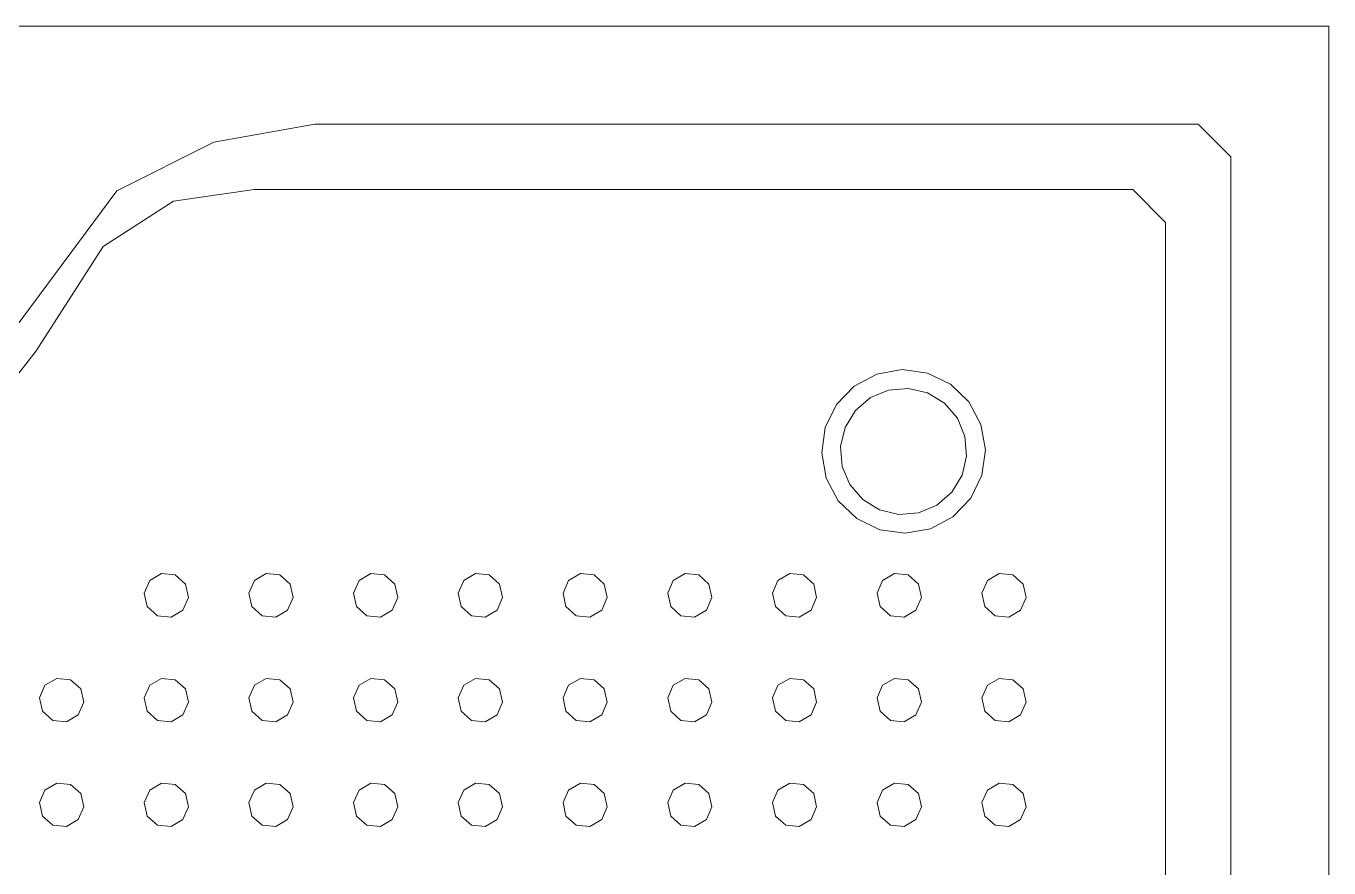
# Model space of a CAD drawing. Header units: millimetres. Extents: x -32 to 1412, y -324 to 2887.
# Drawn here: x 1032.19 to 1032.691, y 2057.586 to 2057.909 of the extents above; entities that cross this region are included whole.
import ezdxf

# ---------------------------------------------------------------- set-up
doc = ezdxf.new("R2010")
doc.units = ezdxf.units.MM
doc.header["$LTSCALE"] = 0.5
doc.layers.add('arquitetura', color=252, linetype='CONTINUOUS', lineweight=5)

msp = doc.modelspace()

# ---------------------------------------------------------------- linework, layer by layer
at = {"layer": 'arquitetura', "color": 252}
for p, q in [((1031.69123, 2057.90913), (1032.69123, 2057.90913)), ((1031.69123, 2057.90913), (1032.69123, 2057.90913)), ((1032.69123, 2057.90913), (1031.94123, 2057.90913)), ((1032.69123, 2057.90913), (1032.69123, 2057.15913)), ((1032.69123, 2057.90913), (1032.69123, 2056.20913)), ((1032.69123, 2057.15913), (1032.69123, 2057.90913)), ((1032.26263, 2057.86445), (1032.30141, 2057.87142)), ((1032.64094, 2057.87142), (1032.30141, 2057.87142)), ((1032.65352, 2057.85884), (1032.64094, 2057.87142)), ((1032.22524, 2057.84574), (1032.26263, 2057.86445)), ((1032.65352, 2057.3683), (1032.65352, 2057.85884)), ((1032.24713, 2057.8418), (1032.2781, 2057.84626)), ((1032.61579, 2057.84626), (1032.2781, 2057.84626)), ((1032.62836, 2057.83368), (1032.61579, 2057.84626)), ((1032.18656, 2057.79364), (1032.22524, 2057.84574)), ((1032.22011, 2057.82437), (1032.24713, 2057.8418)), ((1032.62836, 2057.3683), (1032.62836, 2057.83368)), ((1032.19425, 2057.78429), (1032.22011, 2057.82437)), ((1032.16723, 2057.74952), (1032.19425, 2057.78429)), ((1032.52714, 2057.77711), (1032.51744, 2057.77538)), ((1032.53689, 2057.77575), (1032.52714, 2057.77711)), ((1032.51744, 2057.77538), (1032.50876, 2057.77074)), ((1032.54575, 2057.77145), (1032.53689, 2057.77575)), ((1032.55285, 2057.76462), (1032.54575, 2057.77145)), ((1032.50876, 2057.77074), (1032.50193, 2057.76365)), ((1032.51498, 2057.76629), (1032.50922, 2057.76133)), ((1032.52199, 2057.76922), (1032.51498, 2057.76629)), ((1032.52956, 2057.76984), (1032.52199, 2057.76922)), ((1032.53695, 2057.7681), (1032.52956, 2057.76984)), ((1032.54344, 2057.76415), (1032.53695, 2057.7681)), ((1032.50193, 2057.76365), (1032.49762, 2057.75479)), ((1032.50922, 2057.76133), (1032.50528, 2057.75484)), ((1032.54839, 2057.7584), (1032.54344, 2057.76415)), ((1032.55748, 2057.75593), (1032.55285, 2057.76462)), ((1032.55132, 2057.75139), (1032.54839, 2057.7584)), ((1032.55921, 2057.74624), (1032.55748, 2057.75593)), ((1032.49762, 2057.75479), (1032.49627, 2057.74503)), ((1032.50528, 2057.75484), (1032.50353, 2057.74745)), ((1032.55195, 2057.74382), (1032.55132, 2057.75139)), ((1032.50353, 2057.74745), (1032.50416, 2057.73988)), ((1032.55786, 2057.73648), (1032.55921, 2057.74624)), ((1032.49627, 2057.74503), (1032.498, 2057.73534)), ((1032.5502, 2057.73643), (1032.55195, 2057.74382)), ((1032.50416, 2057.73988), (1032.50709, 2057.73288)), ((1032.54626, 2057.72994), (1032.5502, 2057.73643)), ((1032.55355, 2057.72763), (1032.55786, 2057.73648)), ((1032.498, 2057.73534), (1032.50263, 2057.72665)), ((1032.50709, 2057.73288), (1032.51204, 2057.72712)), ((1032.50263, 2057.72665), (1032.50973, 2057.71982)), ((1032.51204, 2057.72712), (1032.51853, 2057.72318)), ((1032.5405, 2057.72498), (1032.54626, 2057.72994)), ((1032.54672, 2057.72053), (1032.55355, 2057.72763)), ((1032.51853, 2057.72318), (1032.52592, 2057.72143)), ((1032.52592, 2057.72143), (1032.53349, 2057.72205)), ((1032.53349, 2057.72205), (1032.5405, 2057.72498)), ((1032.50973, 2057.71982), (1032.51859, 2057.71552)), ((1032.52834, 2057.71417), (1032.53804, 2057.71589)), ((1032.53804, 2057.71589), (1032.54672, 2057.72053)), ((1032.51859, 2057.71552), (1032.52834, 2057.71417)), ((1032.23793, 2057.69596), (1032.23582, 2057.69112)), ((1032.24248, 2057.69863), (1032.23793, 2057.69596)), ((1032.24773, 2057.69812), (1032.24248, 2057.69863)), ((1032.25168, 2057.69462), (1032.24773, 2057.69812)), ((1032.27818, 2057.69596), (1032.27607, 2057.69112)), ((1032.28273, 2057.69863), (1032.27818, 2057.69596)), ((1032.28798, 2057.69812), (1032.28273, 2057.69863)), ((1032.29193, 2057.69462), (1032.28798, 2057.69812)), ((1032.31843, 2057.69596), (1032.31632, 2057.69112)), ((1032.32298, 2057.69863), (1032.31843, 2057.69596)), ((1032.32823, 2057.69812), (1032.32298, 2057.69863)), ((1032.33218, 2057.69462), (1032.32823, 2057.69812)), ((1032.35868, 2057.69596), (1032.35657, 2057.69112)), ((1032.36323, 2057.69863), (1032.35868, 2057.69596)), ((1032.36848, 2057.69812), (1032.36323, 2057.69863)), ((1032.37243, 2057.69462), (1032.36848, 2057.69812)), ((1032.39893, 2057.69596), (1032.39682, 2057.69112)), ((1032.40348, 2057.69863), (1032.39893, 2057.69596)), ((1032.40873, 2057.69812), (1032.40348, 2057.69863)), ((1032.41267, 2057.69462), (1032.40873, 2057.69812)), ((1032.43918, 2057.69596), (1032.43707, 2057.69112)), ((1032.44373, 2057.69863), (1032.43918, 2057.69596)), ((1032.44898, 2057.69812), (1032.44373, 2057.69863)), ((1032.45292, 2057.69462), (1032.44898, 2057.69812)), ((1032.47943, 2057.69596), (1032.47732, 2057.69112)), ((1032.48398, 2057.69863), (1032.47943, 2057.69596)), ((1032.48923, 2057.69812), (1032.48398, 2057.69863)), ((1032.49317, 2057.69462), (1032.48923, 2057.69812)), ((1032.51968, 2057.69596), (1032.51757, 2057.69112)), ((1032.52423, 2057.69863), (1032.51968, 2057.69596)), ((1032.52948, 2057.69812), (1032.52423, 2057.69863)), ((1032.53342, 2057.69462), (1032.52948, 2057.69812)), ((1032.55993, 2057.69596), (1032.55782, 2057.69112)), ((1032.56447, 2057.69863), (1032.55993, 2057.69596)), ((1032.56973, 2057.69812), (1032.56447, 2057.69863)), ((1032.57367, 2057.69462), (1032.56973, 2057.69812)), ((1032.23582, 2057.69112), (1032.23696, 2057.68597)), ((1032.25281, 2057.68947), (1032.25168, 2057.69462)), ((1032.27607, 2057.69112), (1032.27721, 2057.68597)), ((1032.29306, 2057.68947), (1032.29193, 2057.69462)), ((1032.31632, 2057.69112), (1032.31746, 2057.68597)), ((1032.33331, 2057.68947), (1032.33218, 2057.69462)), ((1032.35657, 2057.69112), (1032.35771, 2057.68597)), ((1032.37356, 2057.68947), (1032.37243, 2057.69462)), ((1032.39682, 2057.69112), (1032.39795, 2057.68597)), ((1032.41381, 2057.68947), (1032.41267, 2057.69462)), ((1032.43707, 2057.69112), (1032.4382, 2057.68597)), ((1032.45406, 2057.68947), (1032.45292, 2057.69462)), ((1032.47732, 2057.69112), (1032.47845, 2057.68597)), ((1032.49431, 2057.68947), (1032.49317, 2057.69462)), ((1032.51757, 2057.69112), (1032.5187, 2057.68597)), ((1032.53456, 2057.68947), (1032.53342, 2057.69462)), ((1032.55782, 2057.69112), (1032.55895, 2057.68597)), ((1032.57481, 2057.68947), (1032.57367, 2057.69462)), ((1032.23696, 2057.68597), (1032.2409, 2057.68247)), ((1032.2507, 2057.68463), (1032.25281, 2057.68947)), ((1032.27721, 2057.68597), (1032.28115, 2057.68247)), ((1032.29095, 2057.68463), (1032.29306, 2057.68947)), ((1032.31746, 2057.68597), (1032.3214, 2057.68247)), ((1032.3312, 2057.68463), (1032.33331, 2057.68947)), ((1032.35771, 2057.68597), (1032.36165, 2057.68247)), ((1032.37145, 2057.68463), (1032.37356, 2057.68947)), ((1032.39795, 2057.68597), (1032.4019, 2057.68247)), ((1032.4117, 2057.68463), (1032.41381, 2057.68947)), ((1032.4382, 2057.68597), (1032.44215, 2057.68247)), ((1032.45195, 2057.68463), (1032.45406, 2057.68947)), ((1032.47845, 2057.68597), (1032.4824, 2057.68247)), ((1032.4922, 2057.68463), (1032.49431, 2057.68947)), ((1032.5187, 2057.68597), (1032.52265, 2057.68247)), ((1032.53245, 2057.68463), (1032.53456, 2057.68947)), ((1032.55895, 2057.68597), (1032.5629, 2057.68247)), ((1032.5727, 2057.68463), (1032.57481, 2057.68947)), ((1032.2409, 2057.68247), (1032.24616, 2057.68196)), ((1032.24616, 2057.68196), (1032.2507, 2057.68463)), ((1032.28115, 2057.68247), (1032.2864, 2057.68196)), ((1032.2864, 2057.68196), (1032.29095, 2057.68463)), ((1032.3214, 2057.68247), (1032.32665, 2057.68196)), ((1032.32665, 2057.68196), (1032.3312, 2057.68463)), ((1032.36165, 2057.68247), (1032.3669, 2057.68196)), ((1032.3669, 2057.68196), (1032.37145, 2057.68463)), ((1032.4019, 2057.68247), (1032.40715, 2057.68196)), ((1032.40715, 2057.68196), (1032.4117, 2057.68463)), ((1032.44215, 2057.68247), (1032.4474, 2057.68196)), ((1032.4474, 2057.68196), (1032.45195, 2057.68463)), ((1032.4824, 2057.68247), (1032.48765, 2057.68196)), ((1032.48765, 2057.68196), (1032.4922, 2057.68463)), ((1032.52265, 2057.68247), (1032.5279, 2057.68196)), ((1032.5279, 2057.68196), (1032.53245, 2057.68463)), ((1032.5629, 2057.68247), (1032.56815, 2057.68196)), ((1032.56815, 2057.68196), (1032.5727, 2057.68463)), ((1032.19768, 2057.65571), (1032.19557, 2057.65087)), ((1032.20223, 2057.65838), (1032.19768, 2057.65571)), ((1032.20748, 2057.65787), (1032.20223, 2057.65838)), ((1032.21143, 2057.65437), (1032.20748, 2057.65787)), ((1032.23793, 2057.65571), (1032.23582, 2057.65087)), ((1032.24248, 2057.65838), (1032.23793, 2057.65571)), ((1032.24773, 2057.65787), (1032.24248, 2057.65838)), ((1032.25168, 2057.65437), (1032.24773, 2057.65787)), ((1032.27818, 2057.65571), (1032.27607, 2057.65087)), ((1032.28273, 2057.65838), (1032.27818, 2057.65571)), ((1032.28798, 2057.65787), (1032.28273, 2057.65838)), ((1032.29193, 2057.65437), (1032.28798, 2057.65787)), ((1032.31843, 2057.65571), (1032.31632, 2057.65087)), ((1032.32298, 2057.65838), (1032.31843, 2057.65571)), ((1032.32823, 2057.65787), (1032.32298, 2057.65838)), ((1032.33218, 2057.65437), (1032.32823, 2057.65787)), ((1032.35868, 2057.65571), (1032.35657, 2057.65087)), ((1032.36323, 2057.65838), (1032.35868, 2057.65571)), ((1032.36848, 2057.65787), (1032.36323, 2057.65838)), ((1032.37243, 2057.65437), (1032.36848, 2057.65787)), ((1032.39893, 2057.65571), (1032.39682, 2057.65087)), ((1032.40348, 2057.65838), (1032.39893, 2057.65571)), ((1032.40873, 2057.65787), (1032.40348, 2057.65838)), ((1032.41267, 2057.65437), (1032.40873, 2057.65787)), ((1032.43918, 2057.65571), (1032.43707, 2057.65087)), ((1032.44373, 2057.65838), (1032.43918, 2057.65571)), ((1032.44898, 2057.65787), (1032.44373, 2057.65838)), ((1032.45292, 2057.65437), (1032.44898, 2057.65787)), ((1032.47943, 2057.65571), (1032.47732, 2057.65087)), ((1032.48398, 2057.65838), (1032.47943, 2057.65571)), ((1032.48923, 2057.65787), (1032.48398, 2057.65838)), ((1032.49317, 2057.65437), (1032.48923, 2057.65787)), ((1032.51968, 2057.65571), (1032.51757, 2057.65087)), ((1032.52423, 2057.65838), (1032.51968, 2057.65571)), ((1032.52948, 2057.65787), (1032.52423, 2057.65838)), ((1032.53342, 2057.65437), (1032.52948, 2057.65787)), ((1032.55993, 2057.65571), (1032.55782, 2057.65087)), ((1032.56447, 2057.65838), (1032.55993, 2057.65571)), ((1032.56973, 2057.65787), (1032.56447, 2057.65838)), ((1032.57367, 2057.65437), (1032.56973, 2057.65787)), ((1032.19557, 2057.65087), (1032.19671, 2057.64572)), ((1032.21256, 2057.64922), (1032.21143, 2057.65437)), ((1032.23582, 2057.65087), (1032.23696, 2057.64572)), ((1032.25281, 2057.64922), (1032.25168, 2057.65437)), ((1032.27607, 2057.65087), (1032.27721, 2057.64572)), ((1032.29306, 2057.64922), (1032.29193, 2057.65437)), ((1032.31632, 2057.65087), (1032.31746, 2057.64572)), ((1032.33331, 2057.64922), (1032.33218, 2057.65437)), ((1032.35657, 2057.65087), (1032.35771, 2057.64572)), ((1032.37356, 2057.64922), (1032.37243, 2057.65437)), ((1032.39682, 2057.65087), (1032.39795, 2057.64572)), ((1032.41381, 2057.64922), (1032.41267, 2057.65437)), ((1032.43707, 2057.65087), (1032.4382, 2057.64572)), ((1032.45406, 2057.64922), (1032.45292, 2057.65437)), ((1032.47732, 2057.65087), (1032.47845, 2057.64572)), ((1032.49431, 2057.64922), (1032.49317, 2057.65437)), ((1032.51757, 2057.65087), (1032.5187, 2057.64572)), ((1032.53456, 2057.64922), (1032.53342, 2057.65437)), ((1032.55782, 2057.65087), (1032.55895, 2057.64572)), ((1032.57481, 2057.64922), (1032.57367, 2057.65437)), ((1032.19671, 2057.64572), (1032.20065, 2057.64222)), ((1032.21045, 2057.64438), (1032.21256, 2057.64922)), ((1032.23696, 2057.64572), (1032.2409, 2057.64222)), ((1032.2507, 2057.64438), (1032.25281, 2057.64922)), ((1032.27721, 2057.64572), (1032.28115, 2057.64222)), ((1032.29095, 2057.64438), (1032.29306, 2057.64922)), ((1032.31746, 2057.64572), (1032.3214, 2057.64222)), ((1032.3312, 2057.64438), (1032.33331, 2057.64922)), ((1032.35771, 2057.64572), (1032.36165, 2057.64222)), ((1032.37145, 2057.64438), (1032.37356, 2057.64922)), ((1032.39795, 2057.64572), (1032.4019, 2057.64222)), ((1032.4117, 2057.64438), (1032.41381, 2057.64922)), ((1032.4382, 2057.64572), (1032.44215, 2057.64222)), ((1032.45195, 2057.64438), (1032.45406, 2057.64922)), ((1032.47845, 2057.64572), (1032.4824, 2057.64222)), ((1032.4922, 2057.64438), (1032.49431, 2057.64922)), ((1032.5187, 2057.64572), (1032.52265, 2057.64222)), ((1032.53245, 2057.64438), (1032.53456, 2057.64922)), ((1032.55895, 2057.64572), (1032.5629, 2057.64222)), ((1032.5727, 2057.64438), (1032.57481, 2057.64922)), ((1032.20065, 2057.64222), (1032.20591, 2057.64171)), ((1032.20591, 2057.64171), (1032.21045, 2057.64438)), ((1032.2409, 2057.64222), (1032.24616, 2057.64171)), ((1032.24616, 2057.64171), (1032.2507, 2057.64438)), ((1032.28115, 2057.64222), (1032.2864, 2057.64171)), ((1032.2864, 2057.64171), (1032.29095, 2057.64438)), ((1032.3214, 2057.64222), (1032.32665, 2057.64171)), ((1032.32665, 2057.64171), (1032.3312, 2057.64438)), ((1032.36165, 2057.64222), (1032.3669, 2057.64171)), ((1032.3669, 2057.64171), (1032.37145, 2057.64438)), ((1032.4019, 2057.64222), (1032.40715, 2057.64171)), ((1032.40715, 2057.64171), (1032.4117, 2057.64438)), ((1032.44215, 2057.64222), (1032.4474, 2057.64171)), ((1032.4474, 2057.64171), (1032.45195, 2057.64438)), ((1032.4824, 2057.64222), (1032.48765, 2057.64171)), ((1032.48765, 2057.64171), (1032.4922, 2057.64438)), ((1032.52265, 2057.64222), (1032.5279, 2057.64171)), ((1032.5279, 2057.64171), (1032.53245, 2057.64438)), ((1032.5629, 2057.64222), (1032.56815, 2057.64171)), ((1032.56815, 2057.64171), (1032.5727, 2057.64438)), ((1032.20223, 2057.61813), (1032.19768, 2057.61546)), ((1032.20748, 2057.61762), (1032.20223, 2057.61813)), ((1032.21143, 2057.61412), (1032.20748, 2057.61762)), ((1032.24248, 2057.61813), (1032.23793, 2057.61546)), ((1032.24773, 2057.61762), (1032.24248, 2057.61813)), ((1032.25168, 2057.61412), (1032.24773, 2057.61762)), ((1032.28273, 2057.61813), (1032.27818, 2057.61546)), ((1032.28798, 2057.61762), (1032.28273, 2057.61813)), ((1032.29193, 2057.61412), (1032.28798, 2057.61762)), ((1032.32298, 2057.61813), (1032.31843, 2057.61546)), ((1032.32823, 2057.61762), (1032.32298, 2057.61813)), ((1032.33218, 2057.61412), (1032.32823, 2057.61762)), ((1032.36323, 2057.61813), (1032.35868, 2057.61546)), ((1032.36848, 2057.61762), (1032.36323, 2057.61813)), ((1032.37243, 2057.61412), (1032.36848, 2057.61762)), ((1032.40348, 2057.61813), (1032.39893, 2057.61546)), ((1032.40873, 2057.61762), (1032.40348, 2057.61813)), ((1032.41267, 2057.61412), (1032.40873, 2057.61762)), ((1032.44373, 2057.61813), (1032.43918, 2057.61546)), ((1032.44898, 2057.61762), (1032.44373, 2057.61813)), ((1032.45292, 2057.61412), (1032.44898, 2057.61762)), ((1032.48398, 2057.61813), (1032.47943, 2057.61546)), ((1032.48923, 2057.61762), (1032.48398, 2057.61813)), ((1032.49317, 2057.61412), (1032.48923, 2057.61762)), ((1032.52423, 2057.61813), (1032.51968, 2057.61546)), ((1032.52948, 2057.61762), (1032.52423, 2057.61813)), ((1032.53342, 2057.61412), (1032.52948, 2057.61762)), ((1032.56447, 2057.61813), (1032.55993, 2057.61546)), ((1032.56973, 2057.61762), (1032.56447, 2057.61813)), ((1032.57367, 2057.61412), (1032.56973, 2057.61762)), ((1032.19768, 2057.61546), (1032.19557, 2057.61062)), ((1032.19557, 2057.61062), (1032.19671, 2057.60547)), ((1032.21256, 2057.60897), (1032.21143, 2057.61412)), ((1032.23793, 2057.61546), (1032.23582, 2057.61062)), ((1032.23582, 2057.61062), (1032.23696, 2057.60547)), ((1032.25281, 2057.60897), (1032.25168, 2057.61412)), ((1032.27818, 2057.61546), (1032.27607, 2057.61062)), ((1032.27607, 2057.61062), (1032.27721, 2057.60547)), ((1032.29306, 2057.60897), (1032.29193, 2057.61412)), ((1032.31843, 2057.61546), (1032.31632, 2057.61062)), ((1032.31632, 2057.61062), (1032.31746, 2057.60547)), ((1032.33331, 2057.60897), (1032.33218, 2057.61412)), ((1032.35868, 2057.61546), (1032.35657, 2057.61062)), ((1032.35657, 2057.61062), (1032.35771, 2057.60547)), ((1032.37356, 2057.60897), (1032.37243, 2057.61412)), ((1032.39893, 2057.61546), (1032.39682, 2057.61062)), ((1032.39682, 2057.61062), (1032.39795, 2057.60547)), ((1032.41381, 2057.60897), (1032.41267, 2057.61412)), ((1032.43918, 2057.61546), (1032.43707, 2057.61062)), ((1032.43707, 2057.61062), (1032.4382, 2057.60547)), ((1032.45406, 2057.60897), (1032.45292, 2057.61412)), ((1032.47943, 2057.61546), (1032.47732, 2057.61062)), ((1032.47732, 2057.61062), (1032.47845, 2057.60547)), ((1032.49431, 2057.60897), (1032.49317, 2057.61412)), ((1032.51968, 2057.61546), (1032.51757, 2057.61062)), ((1032.51757, 2057.61062), (1032.5187, 2057.60547)), ((1032.53456, 2057.60897), (1032.53342, 2057.61412)), ((1032.55993, 2057.61546), (1032.55782, 2057.61062)), ((1032.55782, 2057.61062), (1032.55895, 2057.60547)), ((1032.57481, 2057.60897), (1032.57367, 2057.61412)), ((1032.21045, 2057.60413), (1032.21256, 2057.60897)), ((1032.2507, 2057.60413), (1032.25281, 2057.60897)), ((1032.29095, 2057.60413), (1032.29306, 2057.60897)), ((1032.3312, 2057.60413), (1032.33331, 2057.60897)), ((1032.37145, 2057.60413), (1032.37356, 2057.60897)), ((1032.4117, 2057.60413), (1032.41381, 2057.60897)), ((1032.45195, 2057.60413), (1032.45406, 2057.60897)), ((1032.4922, 2057.60413), (1032.49431, 2057.60897)), ((1032.53245, 2057.60413), (1032.53456, 2057.60897)), ((1032.5727, 2057.60413), (1032.57481, 2057.60897)), ((1032.19671, 2057.60547), (1032.20065, 2057.60197)), ((1032.20065, 2057.60197), (1032.20591, 2057.60146)), ((1032.20591, 2057.60146), (1032.21045, 2057.60413)), ((1032.23696, 2057.60547), (1032.2409, 2057.60197)), ((1032.2409, 2057.60197), (1032.24616, 2057.60146)), ((1032.24616, 2057.60146), (1032.2507, 2057.60413)), ((1032.27721, 2057.60547), (1032.28115, 2057.60197)), ((1032.28115, 2057.60197), (1032.2864, 2057.60146)), ((1032.2864, 2057.60146), (1032.29095, 2057.60413)), ((1032.31746, 2057.60547), (1032.3214, 2057.60197)), ((1032.3214, 2057.60197), (1032.32665, 2057.60146)), ((1032.32665, 2057.60146), (1032.3312, 2057.60413)), ((1032.35771, 2057.60547), (1032.36165, 2057.60197)), ((1032.36165, 2057.60197), (1032.3669, 2057.60146)), ((1032.3669, 2057.60146), (1032.37145, 2057.60413)), ((1032.39795, 2057.60547), (1032.4019, 2057.60197)), ((1032.4019, 2057.60197), (1032.40715, 2057.60146)), ((1032.40715, 2057.60146), (1032.4117, 2057.60413)), ((1032.4382, 2057.60547), (1032.44215, 2057.60197)), ((1032.44215, 2057.60197), (1032.4474, 2057.60146)), ((1032.4474, 2057.60146), (1032.45195, 2057.60413)), ((1032.47845, 2057.60547), (1032.4824, 2057.60197)), ((1032.4824, 2057.60197), (1032.48765, 2057.60146)), ((1032.48765, 2057.60146), (1032.4922, 2057.60413)), ((1032.5187, 2057.60547), (1032.52265, 2057.60197)), ((1032.52265, 2057.60197), (1032.5279, 2057.60146)), ((1032.5279, 2057.60146), (1032.53245, 2057.60413)), ((1032.55895, 2057.60547), (1032.5629, 2057.60197)), ((1032.5629, 2057.60197), (1032.56815, 2057.60146)), ((1032.56815, 2057.60146), (1032.5727, 2057.60413))]:
    msp.add_line(p, q, dxfattribs=at)

doc.saveas('drawing.dxf')
